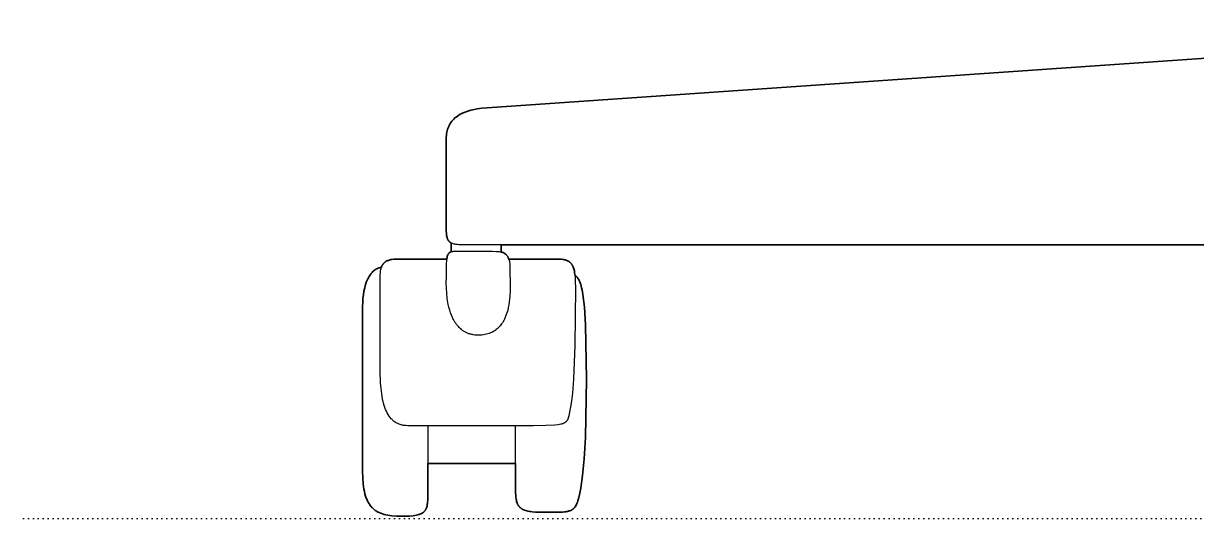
# Model space of a CAD drawing. Header units: millimetres. Extents: x 0 to 1842, y -1115 to 1018.
# Drawn here: x 1061.7 to 1322.5, y 0 to 110.1 of the extents above; entities that cross this region are included whole.
import ezdxf

# ---------------------------------------------------------------- set-up
doc = ezdxf.new("R2010")
doc.units = ezdxf.units.MM
doc.linetypes.add('Dots', pattern=[1, 0, -1])
doc.layers.add('Blocks', color=7, linetype='Continuous')
for name, color, linetype, lineweight, true_color in [('Blocks$Inner', 7, 'Continuous', 25, 0x007f00), ('Blocks$Outline', 7, 'Continuous', 35, 0xff3f3f), ('Groud', 7, 'Dots', 25, 0x243775)]:
    doc.layers.add(name, color=color, linetype=linetype, lineweight=lineweight, true_color=true_color)

# ---------------------------------------------------------------- blocks, each defined once
blk = doc.blocks.new('Oxford High Office Chair Side')
at = {"layer": 'Blocks$Inner'}
for points in [[(324.48, 60.88), (97.53, 60.88), (96.84, 60.9), (96.54, 60.92), (96.26, 60.96), (96.25, 60.96), (96.25, 60.96), (96.24, 60.96), (96.24, 60.96), (96.23, 60.96), (96.23, 60.96), (96.23, 60.96), (96.22, 60.96), (96.22, 60.96), (96.21, 60.96), (96.21, 60.96), (96.2, 60.96), (96.2, 60.96), (96.2, 60.96), (96.19, 60.96), (96.19, 60.96), (96.12, 60.98), (95.99, 61), (95.99, 61), (95.99, 61), (95.98, 61), (95.98, 61), (95.97, 61), (95.97, 61), (95.97, 61), (95.96, 61), (95.96, 61), (95.96, 61), (95.95, 61.01), (95.95, 61.01), (95.94, 61.01), (95.94, 61.01), (95.94, 61.01), (95.93, 61.01), (95.87, 61.02), (95.87, 61.02), (95.86, 61.02), (95.86, 61.02), (95.86, 61.02), (95.85, 61.03), (95.85, 61.03), (95.85, 61.03), (95.84, 61.03), (95.83, 61.03), (95.81, 61.04), (95.81, 61.04), (95.8, 61.04), (95.8, 61.04), (95.8, 61.04), (95.79, 61.04), (95.79, 61.04), (95.79, 61.04), (95.78, 61.04), (95.78, 61.04), (95.78, 61.04), (95.77, 61.04), (95.77, 61.05), (95.76, 61.05), (95.76, 61.05), (95.76, 61.05), (95.75, 61.05), (95.53, 61.11), (95.43, 61.15), (95.38, 61.16), (95.38, 61.17), (95.37, 61.17), (95.37, 61.17), (95.37, 61.17), (95.37, 61.17), (95.36, 61.17), (95.36, 61.17), (95.36, 61.17), (95.35, 61.17), (95.35, 61.18), (95.35, 61.18), (95.34, 61.18), (95.34, 61.18), (95.34, 61.18), (95.33, 61.18), (95.33, 61.18), (95.24, 61.22), (95.19, 61.24), (95.15, 61.26), (95.06, 61.31), (95.02, 61.33), (95.02, 61.34), (95.02, 61.34), (95.02, 61.34), (95.01, 61.34), (95.01, 61.34), (95.01, 61.34), (95.01, 61.34), (95, 61.35), (95, 61.35), (95, 61.35), (95, 61.35), (94.99, 61.35), (94.99, 61.35), (94.99, 61.36), (94.99, 61.36), (94.98, 61.36), (94.97, 61.37), (94.97, 61.37), (94.97, 61.37), (94.97, 61.37), (94.96, 61.37), (94.96, 61.37), (94.96, 61.37), (94.96, 61.38), (94.95, 61.38), (94.95, 61.38), (94.95, 61.38), (94.95, 61.38), (94.94, 61.38), (94.94, 61.39), (94.93, 61.39), (94.93, 61.39), (94.93, 61.4), (94.93, 61.4), (94.92, 61.4), (94.92, 61.4), (94.92, 61.4), (94.92, 61.4), (94.91, 61.4), (94.91, 61.41), (94.91, 61.41), (94.91, 61.41), (94.87, 61.44), (94.83, 61.46), (94.83, 61.46), (94.83, 61.47), (94.83, 61.47), (94.83, 61.47), (94.82, 61.48), (94.82, 61.48), (94.81, 61.48), (94.81, 61.48), (94.81, 61.48), (94.81, 61.49), (94.8, 61.49), (94.8, 61.49), (94.8, 61.49), (94.8, 61.49), (94.8, 61.49), (94.79, 61.5), (94.79, 61.5), (94.79, 61.5), (94.79, 61.5), (94.79, 61.5), (94.78, 61.51), (94.78, 61.51), (94.78, 61.51), (94.78, 61.51), (94.77, 61.51), (94.77, 61.51), (94.77, 61.52), (94.77, 61.52), (94.77, 61.52), (94.76, 61.52), (94.76, 61.52), (94.76, 61.53), (94.76, 61.53), (94.76, 61.53), (94.75, 61.53), (94.75, 61.53), (94.75, 61.53), (94.75, 61.54), (94.75, 61.54), (94.74, 61.54), (94.74, 61.54), (94.74, 61.54), (94.74, 61.55), (94.74, 61.55), (94.73, 61.55), (94.7, 61.58), (94.67, 61.61), (94.64, 61.64), (94.61, 61.67), (94.58, 61.71), (94.56, 61.74), (94.55, 61.74), (94.55, 61.74), (94.55, 61.75), (94.55, 61.75), (94.55, 61.75), (94.55, 61.75), (94.54, 61.76), (94.54, 61.76), (94.54, 61.76), (94.54, 61.76), (94.54, 61.76), (94.54, 61.77), (94.53, 61.77), (94.53, 61.77), (94.53, 61.77), (94.53, 61.77), (94.53, 61.78), (94.53, 61.78), (94.52, 61.78), (94.52, 61.78), (94.52, 61.79), (94.52, 61.79), (94.52, 61.79), (94.52, 61.79), (94.52, 61.79), (94.51, 61.8), (94.51, 61.8), (94.51, 61.8), (94.51, 61.8), (94.51, 61.81), (94.51, 61.81), (94.5, 61.81), (94.48, 61.85), (94.46, 61.88), (94.43, 61.92), (94.39, 62), (94.37, 62.04), (94.35, 62.08), (94.33, 62.12), (94.33, 62.12), (94.33, 62.12), (94.32, 62.13), (94.32, 62.13), (94.32, 62.13), (94.32, 62.13), (94.32, 62.14), (94.32, 62.14), (94.32, 62.14), (94.32, 62.15), (94.32, 62.15), (94.31, 62.15), (94.31, 62.15), (94.31, 62.16), (94.31, 62.16), (94.31, 62.16), (94.27, 62.25), (94.24, 62.34), (94.19, 62.53), (94.14, 62.73), (94.1, 62.94), (94.07, 63.17), (94.05, 63.41), (94.02, 63.94), (94.02, 66.64), (94.02, 84.48), (94.03, 84.86), (94.05, 85.23), (94.09, 85.58), (94.15, 85.93), (94.22, 86.27), (94.32, 86.6), (94.42, 86.92), (94.48, 87.07), (94.55, 87.23), (94.69, 87.52), (94.85, 87.81), (95.03, 88.09), (95.23, 88.35), (95.33, 88.48), (95.44, 88.61), (95.67, 88.85), (95.92, 89.09), (96.19, 89.31), (96.48, 89.52), (96.78, 89.72), (97.11, 89.91), (97.45, 90.09), (97.81, 90.26), (98.2, 90.42), (98.6, 90.56), (99.02, 90.7), (99.46, 90.82), (99.92, 90.93), (100.9, 91.12), (101.96, 91.26), (103.1, 91.35), (374.59, 110.12)], [(95.1, 59.34), (95.1, 61.3)], [(106.26, 59.27), (106.26, 60.88)], [(107.91, 57.72), (118.63, 57.72), (118.98, 57.72), (119.31, 57.7), (119.62, 57.68), (119.92, 57.64), (120.19, 57.59), (120.32, 57.56), (120.44, 57.52), (120.68, 57.45), (120.79, 57.41), (120.85, 57.39), (120.9, 57.36), (121, 57.32), (121.1, 57.27), (121.15, 57.24), (121.15, 57.24), (121.16, 57.24), (121.16, 57.23), (121.16, 57.23), (121.17, 57.23), (121.17, 57.23), (121.17, 57.23), (121.18, 57.22), (121.18, 57.22), (121.18, 57.22), (121.18, 57.22), (121.19, 57.22), (121.2, 57.21), (121.25, 57.18), (121.29, 57.15), (121.29, 57.15), (121.3, 57.15), (121.3, 57.15), (121.3, 57.15), (121.3, 57.14), (121.31, 57.14), (121.31, 57.14), (121.31, 57.14), (121.32, 57.14), (121.32, 57.14), (121.32, 57.13), (121.32, 57.13), (121.33, 57.13), (121.33, 57.13), (121.33, 57.13), (121.34, 57.12), (121.34, 57.12), (121.34, 57.12), (121.34, 57.12), (121.35, 57.12), (121.35, 57.11), (121.35, 57.11), (121.35, 57.11), (121.36, 57.11), (121.36, 57.11), (121.36, 57.11), (121.37, 57.1), (121.37, 57.1), (121.37, 57.1), (121.37, 57.1), (121.38, 57.1), (121.38, 57.09), (121.38, 57.09), (121.38, 57.09), (121.39, 57.09), (121.39, 57.09), (121.4, 57.08), (121.4, 57.08), (121.41, 57.07), (121.41, 57.07), (121.41, 57.07), (121.41, 57.07), (121.42, 57.07), (121.42, 57.06), (121.42, 57.06), (121.46, 57.03), (121.5, 57), (121.54, 56.96), (121.58, 56.93), (121.62, 56.89), (121.66, 56.86), (121.7, 56.82), (121.73, 56.78), (121.77, 56.75), (121.8, 56.71), (121.83, 56.67), (121.87, 56.62), (121.87, 56.62), (121.87, 56.62), (121.87, 56.62), (121.87, 56.61), (121.88, 56.61), (121.88, 56.61), (121.88, 56.61), (121.88, 56.6), (121.88, 56.6), (121.89, 56.6), (121.89, 56.6), (121.89, 56.59), (121.89, 56.59), (121.89, 56.59), (121.9, 56.59), (121.9, 56.58), (121.93, 56.54), (121.96, 56.5), (122.02, 56.41), (122.04, 56.36), (122.07, 56.31), (122.12, 56.22), (122.17, 56.12), (122.22, 56.02), (122.3, 55.8), (122.38, 55.57), (122.44, 55.32), (122.5, 55.06), (122.55, 54.79), (122.62, 54.2), (122.67, 53.54), (122.7, 52.83), (122.72, 51.21), (122.61, 38.46), (122.34, 30.99), (122.11, 27.92), (121.97, 26.67), (121.81, 25.64), (121.3, 22.85), (121.23, 22.6), (121.15, 22.37), (121.11, 22.26), (121.07, 22.16), (121.02, 22.06), (120.97, 21.97), (120.92, 21.88), (120.89, 21.83), (120.86, 21.79), (120.83, 21.75), (120.8, 21.71), (120.73, 21.63), (120.7, 21.59), (120.68, 21.57), (120.66, 21.56), (120.59, 21.49), (120.58, 21.48), (120.58, 21.48), (120.58, 21.48), (120.58, 21.48), (120.57, 21.48), (120.57, 21.47), (120.57, 21.47), (120.57, 21.47), (120.55, 21.45), (120.51, 21.42), (120.5, 21.42), (120.5, 21.42), (120.5, 21.41), (120.5, 21.41), (120.49, 21.41), (120.49, 21.41), (120.49, 21.41), (120.49, 21.4), (120.46, 21.39), (120.42, 21.36), (120.33, 21.3), (120.23, 21.24), (120.13, 21.19), (120.02, 21.14), (119.91, 21.09), (119.79, 21.05), (119.66, 21.01), (119.52, 20.97), (119.23, 20.9), (118.9, 20.85), (118.14, 20.76), (116.14, 20.67), (113.41, 20.65), (85.47, 20.65), (85.05, 20.66), (84.85, 20.68), (84.65, 20.7), (84.46, 20.73), (84.27, 20.77), (84.08, 20.81), (83.9, 20.86), (83.73, 20.91), (83.55, 20.97), (83.38, 21.04), (83.22, 21.12), (83.06, 21.2), (82.9, 21.28), (82.82, 21.33), (82.75, 21.38), (82.74, 21.38), (82.74, 21.38), (82.73, 21.39), (82.73, 21.39), (82.72, 21.39), (82.72, 21.4), (82.71, 21.4), (82.71, 21.4), (82.7, 21.41), (82.7, 21.41), (82.69, 21.41), (82.69, 21.41), (82.68, 21.42), (82.68, 21.42), (82.68, 21.42), (82.67, 21.43), (82.6, 21.48), (82.52, 21.53), (82.45, 21.58), (82.31, 21.69), (82.24, 21.75), (82.17, 21.81), (82.03, 21.94), (81.9, 22.07), (81.78, 22.2), (81.53, 22.49), (81.3, 22.8), (81.09, 23.14), (80.89, 23.5), (80.7, 23.88), (80.53, 24.29), (80.37, 24.72), (80.22, 25.17), (80.08, 25.64), (79.85, 26.64), (79.66, 27.74), (79.51, 28.91), (79.42, 30.17), (79.34, 32.91), (79.34, 54.01), (79.34, 54.31), (79.36, 54.6), (79.38, 54.87), (79.41, 55.13), (79.46, 55.37), (79.51, 55.59), (79.57, 55.8), (79.6, 55.9), (79.64, 56), (79.72, 56.18), (79.76, 56.27), (79.81, 56.35), (79.85, 56.43), (79.9, 56.51), (79.95, 56.58), (80.01, 56.65), (80.01, 56.66), (80.01, 56.66), (80.01, 56.66), (80.01, 56.66), (80.02, 56.66), (80.02, 56.67), (80.02, 56.67), (80.02, 56.67), (80.04, 56.69), (80.06, 56.72), (80.09, 56.75), (80.12, 56.79), (80.18, 56.85), (80.24, 56.91), (80.31, 56.97), (80.37, 57.02), (80.44, 57.07), (80.51, 57.12), (80.58, 57.17), (80.66, 57.21), (80.81, 57.29), (80.89, 57.33), (80.98, 57.37), (81.15, 57.43), (81.33, 57.49), (81.51, 57.54), (81.7, 57.58), (81.91, 57.61), (82.33, 57.67), (82.78, 57.7), (83.78, 57.72), (94.15, 57.72)], [(89.91, 20.65), (89.91, 5.52), (89.89, 4.18), (89.85, 3.6), (89.83, 3.34), (89.79, 3.09), (89.74, 2.85), (89.69, 2.62), (89.66, 2.52), (89.62, 2.41), (89.59, 2.31), (89.55, 2.21), (89.5, 2.12), (89.48, 2.07), (89.45, 2.03), (89.4, 1.94), (89.35, 1.86), (89.29, 1.77), (89.23, 1.69), (89.16, 1.62), (89.09, 1.55), (89.02, 1.48), (89, 1.46), (89, 1.46), (89, 1.45), (88.99, 1.45), (88.99, 1.45), (88.99, 1.45), (88.99, 1.44), (88.98, 1.44), (88.98, 1.44), (88.94, 1.41), (88.86, 1.34), (88.77, 1.28), (88.68, 1.22), (88.58, 1.16), (88.48, 1.11), (88.37, 1.06), (88.14, 0.96), (87.89, 0.88), (87.62, 0.8), (87.32, 0.74), (87, 0.68), (86.65, 0.63), (85.87, 0.56), (83.96, 0.5), (82.92, 0.52), (81.94, 0.59), (81.48, 0.65), (81.03, 0.72), (80.61, 0.8), (80.2, 0.9), (79.8, 1.02), (79.43, 1.16), (79.07, 1.32), (78.89, 1.4), (78.73, 1.49), (78.56, 1.59), (78.4, 1.69), (78.24, 1.8), (78.09, 1.91), (77.95, 2.03), (77.8, 2.15), (77.66, 2.28), (77.53, 2.42), (77.4, 2.56), (77.27, 2.71), (77.15, 2.86), (77.03, 3.02), (76.92, 3.19), (76.81, 3.36), (76.7, 3.54), (76.6, 3.73), (76.41, 4.13), (76.24, 4.55), (76.08, 5.01), (75.94, 5.49), (75.82, 6.01), (75.71, 6.55), (75.62, 7.14), (75.54, 7.75), (75.45, 9.09), (75.41, 10.57), (75.41, 47.13), (75.43, 48.06), (75.49, 48.94), (75.58, 49.78), (75.71, 50.58), (75.88, 51.33), (76.07, 52.04), (76.3, 52.69), (76.42, 53), (76.56, 53.29), (76.7, 53.57), (76.85, 53.83), (77, 54.08), (77.16, 54.31), (77.33, 54.53), (77.51, 54.74), (77.69, 54.92), (77.78, 55.01), (77.87, 55.09), (77.97, 55.17), (78.07, 55.25), (78.17, 55.32), (78.27, 55.39), (78.37, 55.45), (78.47, 55.51), (78.58, 55.56), (78.69, 55.61), (78.79, 55.65), (78.9, 55.69), (79.01, 55.73), (79.13, 55.76), (79.24, 55.79), (79.35, 55.81), (79.47, 55.83), (79.59, 55.84)], [(122.62, 54.22), (122.86, 53.97), (122.98, 53.83), (123.1, 53.69), (123.22, 53.53), (123.34, 53.35), (123.4, 53.26), (123.46, 53.15), (123.57, 52.93), (123.69, 52.68), (123.8, 52.4), (123.91, 52.08), (124.01, 51.72), (124.11, 51.32), (124.21, 50.88), (124.4, 49.84), (124.74, 47.04), (124.99, 43.12), (125.21, 30.97), (124.97, 18.04), (124.69, 13.3), (124.34, 9.58), (123.94, 6.75), (123.72, 5.64), (123.5, 4.71), (123.28, 3.95), (123.17, 3.63), (123.05, 3.35), (122.94, 3.1), (122.84, 2.88), (122.73, 2.7), (122.67, 2.62), (122.62, 2.54), (122.57, 2.48), (122.51, 2.41), (122.45, 2.35), (122.39, 2.29), (122.33, 2.23), (122.27, 2.17), (122.2, 2.12), (122.2, 2.12), (122.2, 2.12), (122.2, 2.12), (122.2, 2.11), (122.19, 2.11), (122.19, 2.11), (122.19, 2.11), (122.19, 2.11), (122.18, 2.1), (122.18, 2.1), (122.18, 2.1), (122.17, 2.1), (122.17, 2.09), (122.14, 2.07), (122.07, 2.02), (122, 1.98), (121.92, 1.93), (121.85, 1.89), (121.69, 1.81), (121.52, 1.74), (121.35, 1.68), (121.17, 1.63), (120.97, 1.58), (120.77, 1.54), (120.56, 1.5), (120.34, 1.47), (119.87, 1.43), (114.62, 1.43), (113.83, 1.44), (113.12, 1.49), (112.79, 1.53), (112.49, 1.57), (112.2, 1.63), (111.93, 1.69), (111.68, 1.76), (111.44, 1.84), (111.22, 1.94), (111.12, 1.98), (111.02, 2.04), (110.97, 2.06), (110.96, 2.06), (110.96, 2.07), (110.96, 2.07), (110.96, 2.07), (110.95, 2.07), (110.95, 2.07), (110.95, 2.08), (110.94, 2.08), (110.94, 2.08), (110.94, 2.08), (110.93, 2.08), (110.93, 2.08), (110.92, 2.09), (110.83, 2.15), (110.74, 2.21), (110.7, 2.24), (110.65, 2.27), (110.61, 2.3), (110.57, 2.33), (110.57, 2.34), (110.57, 2.34), (110.56, 2.34), (110.56, 2.34), (110.56, 2.34), (110.56, 2.35), (110.55, 2.35), (110.55, 2.35), (110.55, 2.35), (110.55, 2.35), (110.54, 2.36), (110.54, 2.36), (110.54, 2.36), (110.54, 2.36), (110.54, 2.37), (110.53, 2.37), (110.49, 2.4), (110.46, 2.44), (110.45, 2.44), (110.45, 2.44), (110.45, 2.44), (110.45, 2.44), (110.44, 2.45), (110.44, 2.45), (110.44, 2.45), (110.44, 2.45), (110.44, 2.46), (110.43, 2.46), (110.43, 2.46), (110.43, 2.46), (110.43, 2.46), (110.42, 2.47), (110.42, 2.47), (110.42, 2.47), (110.41, 2.48), (110.41, 2.48), (110.41, 2.48), (110.4, 2.49), (110.4, 2.49), (110.4, 2.49), (110.4, 2.49), (110.39, 2.5), (110.39, 2.5), (110.39, 2.5), (110.39, 2.5), (110.39, 2.51), (110.38, 2.51), (110.38, 2.51), (110.38, 2.51), (110.38, 2.51), (110.37, 2.52), (110.37, 2.52), (110.37, 2.52), (110.37, 2.52), (110.37, 2.53), (110.36, 2.53), (110.36, 2.53), (110.36, 2.53), (110.36, 2.53), (110.35, 2.54), (110.35, 2.54), (110.35, 2.54), (110.35, 2.54), (110.28, 2.62), (110.22, 2.7), (110.15, 2.78), (110.14, 2.8), (110.12, 2.82), (110.12, 2.82), (110.12, 2.83), (110.12, 2.83), (110.12, 2.83), (110.11, 2.84), (110.11, 2.84), (110.11, 2.85), (110.1, 2.85), (110.1, 2.85), (110.09, 2.86), (110.04, 2.95), (109.99, 3.04), (109.94, 3.13), (109.89, 3.23), (109.84, 3.32), (109.8, 3.42), (109.73, 3.64), (109.66, 3.86), (109.6, 4.09), (109.56, 4.34), (109.52, 4.6), (109.46, 5.16), (109.43, 5.78), (109.42, 6.45), (109.42, 20.65)], [(89.91, 12.21), (109.42, 12.21)]]:
    blk.add_lwpolyline(points, dxfattribs=at)
blk.add_lwpolyline([(94.1, 54.48), (94.1, 56.79), (94.11, 57.25), (94.14, 57.65), (94.16, 57.84), (94.18, 58.02), (94.21, 58.18), (94.24, 58.33), (94.28, 58.48), (94.33, 58.61), (94.38, 58.73), (94.41, 58.79), (94.45, 58.84), (94.48, 58.9), (94.51, 58.94), (94.55, 58.99), (94.59, 59.04), (94.63, 59.08), (94.63, 59.08), (94.64, 59.08), (94.64, 59.08), (94.64, 59.08), (94.64, 59.09), (94.64, 59.09), (94.64, 59.09), (94.64, 59.09), (94.65, 59.09), (94.65, 59.09), (94.65, 59.09), (94.65, 59.09), (94.65, 59.1), (94.65, 59.1), (94.65, 59.1), (94.65, 59.1), (94.68, 59.12), (94.7, 59.14), (94.72, 59.16), (94.73, 59.16), (94.73, 59.16), (94.73, 59.16), (94.73, 59.16), (94.74, 59.17), (94.74, 59.17), (94.74, 59.17), (94.74, 59.17), (94.74, 59.17), (94.74, 59.17), (94.74, 59.17), (94.75, 59.17), (94.75, 59.18), (94.77, 59.19), (94.8, 59.21), (94.82, 59.23), (94.85, 59.24), (94.85, 59.24), (94.85, 59.24), (94.85, 59.24), (94.86, 59.25), (94.86, 59.25), (94.86, 59.25), (94.86, 59.25), (94.86, 59.25), (94.88, 59.26), (94.93, 59.28), (94.96, 59.3), (94.99, 59.31), (94.99, 59.31), (95, 59.31), (95, 59.31), (95, 59.31), (95, 59.31), (95, 59.32), (95, 59.32), (95.01, 59.32), (95.01, 59.32), (95.01, 59.32), (95.01, 59.32), (95.01, 59.32), (95.02, 59.32), (95.02, 59.32), (95.02, 59.32), (95.05, 59.33), (95.12, 59.36), (95.18, 59.38), (95.25, 59.39), (95.33, 59.41), (95.4, 59.42), (95.48, 59.43), (95.56, 59.44), (95.73, 59.45), (95.92, 59.46), (104.32, 59.46), (105.21, 59.43), (105.61, 59.4), (105.8, 59.37), (105.98, 59.34), (106.16, 59.3), (106.33, 59.25), (106.41, 59.23), (106.49, 59.2), (106.57, 59.17), (106.57, 59.17), (106.57, 59.17), (106.57, 59.17), (106.58, 59.17), (106.58, 59.17), (106.58, 59.17), (106.58, 59.17), (106.58, 59.17), (106.59, 59.16), (106.59, 59.16), (106.59, 59.16), (106.59, 59.16), (106.6, 59.16), (106.6, 59.16), (106.6, 59.16), (106.6, 59.16), (106.64, 59.14), (106.79, 59.07), (106.83, 59.06), (106.86, 59.04), (106.93, 59), (107.06, 58.91), (107.1, 58.89), (107.13, 58.87), (107.19, 58.82), (107.25, 58.77), (107.31, 58.71), (107.37, 58.66), (107.42, 58.6), (107.47, 58.53), (107.52, 58.47), (107.57, 58.4), (107.62, 58.33), (107.67, 58.26), (107.71, 58.18), (107.75, 58.1), (107.79, 58.02), (107.87, 57.84), (107.93, 57.66), (107.99, 57.46), (108.04, 57.24), (108.08, 57.01), (108.12, 56.76), (108.17, 56.22), (108.18, 55.62), (108.26, 51.86), (108.24, 50.67), (108.17, 49.43), (108.03, 48.17), (107.93, 47.54), (107.81, 46.92), (107.67, 46.31), (107.49, 45.72), (107.29, 45.14), (107.06, 44.58), (106.93, 44.31), (106.79, 44.04), (106.65, 43.79), (106.5, 43.54), (106.33, 43.3), (106.16, 43.06), (105.98, 42.84), (105.78, 42.62), (105.58, 42.42), (105.37, 42.22), (105.14, 42.04), (104.91, 41.86), (104.66, 41.7), (104.4, 41.55), (104.14, 41.41), (103.85, 41.28), (103.56, 41.17), (103.25, 41.07), (102.93, 40.98), (102.6, 40.91), (102.26, 40.86), (101.9, 40.82), (101.53, 40.79), (101.14, 40.78), (100.75, 40.79), (100.38, 40.82), (100.02, 40.87), (99.85, 40.9), (99.68, 40.94), (99.51, 40.98), (99.34, 41.02), (99.18, 41.07), (99.02, 41.12), (98.87, 41.18), (98.72, 41.24), (98.43, 41.37), (98.28, 41.44), (98.14, 41.52), (98.01, 41.6), (97.87, 41.68), (97.74, 41.77), (97.62, 41.86), (97.49, 41.95), (97.37, 42.05), (97.14, 42.25), (96.91, 42.46), (96.7, 42.69), (96.5, 42.92), (96.3, 43.17), (96.12, 43.42), (95.95, 43.69), (95.78, 43.96), (95.63, 44.24), (95.49, 44.53), (95.22, 45.12), (94.99, 45.73), (94.79, 46.36), (94.62, 46.99), (94.47, 47.63), (94.25, 48.91), (94.11, 50.15), (94.04, 51.31), (94.02, 52.34), (94.06, 53.89)], close=True, dxfattribs=at)
at = {"layer": 'Blocks$Outline'}
for points in [[(95.1, 61.29), (95.06, 61.31), (95.02, 61.33), (95.02, 61.34), (95.02, 61.34), (95.02, 61.34), (95.01, 61.34), (95.01, 61.34), (95.01, 61.34), (95.01, 61.34), (95, 61.35), (95, 61.35), (95, 61.35), (95, 61.35), (94.99, 61.35), (94.99, 61.35), (94.99, 61.36), (94.99, 61.36), (94.98, 61.36), (94.97, 61.37), (94.97, 61.37), (94.97, 61.37), (94.97, 61.37), (94.96, 61.37), (94.96, 61.37), (94.96, 61.37), (94.96, 61.38), (94.95, 61.38), (94.95, 61.38), (94.95, 61.38), (94.95, 61.38), (94.94, 61.38), (94.94, 61.39), (94.93, 61.39), (94.93, 61.39), (94.93, 61.4), (94.93, 61.4), (94.92, 61.4), (94.92, 61.4), (94.92, 61.4), (94.92, 61.4), (94.91, 61.4), (94.91, 61.41), (94.91, 61.41), (94.91, 61.41), (94.87, 61.44), (94.83, 61.46), (94.83, 61.46), (94.83, 61.47), (94.83, 61.47), (94.83, 61.47), (94.82, 61.48), (94.82, 61.48), (94.81, 61.48), (94.81, 61.48), (94.81, 61.48), (94.81, 61.49), (94.8, 61.49), (94.8, 61.49), (94.8, 61.49), (94.8, 61.49), (94.8, 61.49), (94.79, 61.5), (94.79, 61.5), (94.79, 61.5), (94.79, 61.5), (94.79, 61.5), (94.78, 61.51), (94.78, 61.51), (94.78, 61.51), (94.78, 61.51), (94.77, 61.51), (94.77, 61.51), (94.77, 61.52), (94.77, 61.52), (94.77, 61.52), (94.76, 61.52), (94.76, 61.52), (94.76, 61.53), (94.76, 61.53), (94.76, 61.53), (94.75, 61.53), (94.75, 61.53), (94.75, 61.53), (94.75, 61.54), (94.75, 61.54), (94.74, 61.54), (94.74, 61.54), (94.74, 61.54), (94.74, 61.55), (94.74, 61.55), (94.73, 61.55), (94.7, 61.58), (94.67, 61.61), (94.64, 61.64), (94.61, 61.67), (94.58, 61.71), (94.56, 61.74), (94.55, 61.74), (94.55, 61.74), (94.55, 61.75), (94.55, 61.75), (94.55, 61.75), (94.55, 61.75), (94.54, 61.76), (94.54, 61.76), (94.54, 61.76), (94.54, 61.76), (94.54, 61.76), (94.54, 61.77), (94.53, 61.77), (94.53, 61.77), (94.53, 61.77), (94.53, 61.77), (94.53, 61.78), (94.53, 61.78), (94.52, 61.78), (94.52, 61.78), (94.52, 61.79), (94.52, 61.79), (94.52, 61.79), (94.52, 61.79), (94.52, 61.79), (94.51, 61.8), (94.51, 61.8), (94.51, 61.8), (94.51, 61.8), (94.51, 61.81), (94.51, 61.81), (94.5, 61.81), (94.48, 61.85), (94.46, 61.88), (94.43, 61.92), (94.39, 62), (94.37, 62.04), (94.35, 62.08), (94.33, 62.12), (94.33, 62.12), (94.33, 62.12), (94.32, 62.13), (94.32, 62.13), (94.32, 62.13), (94.32, 62.13), (94.32, 62.14), (94.32, 62.14), (94.32, 62.14), (94.32, 62.15), (94.32, 62.15), (94.31, 62.15), (94.31, 62.15), (94.31, 62.16), (94.31, 62.16), (94.31, 62.16), (94.27, 62.25), (94.24, 62.34), (94.19, 62.53), (94.14, 62.73), (94.1, 62.94), (94.07, 63.17), (94.05, 63.41), (94.02, 63.94), (94.02, 66.64), (94.02, 84.48), (94.03, 84.86), (94.05, 85.23), (94.09, 85.58), (94.15, 85.93), (94.22, 86.27), (94.32, 86.6), (94.42, 86.92), (94.48, 87.07), (94.55, 87.23), (94.69, 87.52), (94.85, 87.81), (95.03, 88.09), (95.23, 88.35), (95.33, 88.48), (95.44, 88.61), (95.67, 88.85), (95.92, 89.09), (96.19, 89.31), (96.48, 89.52), (96.78, 89.72), (97.11, 89.91), (97.45, 90.09), (97.81, 90.26), (98.2, 90.42), (98.6, 90.56), (99.02, 90.7), (99.46, 90.82), (99.92, 90.93), (100.9, 91.12), (101.96, 91.26), (103.1, 91.35), (374.59, 110.12)], [(95.1, 59.35), (95.1, 61.29)], [(310.51, 60.88), (106.26, 60.88)], [(106.26, 60.88), (106.26, 59.27)], [(79.58, 55.84), (79.6, 55.9), (79.64, 56), (79.72, 56.18), (79.76, 56.27), (79.81, 56.35), (79.85, 56.43), (79.9, 56.51), (79.95, 56.58), (80.01, 56.65), (80.01, 56.66), (80.01, 56.66), (80.01, 56.66), (80.01, 56.66), (80.02, 56.66), (80.02, 56.67), (80.02, 56.67), (80.02, 56.67), (80.04, 56.69), (80.06, 56.72), (80.09, 56.75), (80.12, 56.79), (80.18, 56.85), (80.24, 56.91), (80.31, 56.97), (80.37, 57.02), (80.44, 57.07), (80.51, 57.12), (80.58, 57.17), (80.66, 57.21), (80.81, 57.29), (80.89, 57.33), (80.98, 57.37), (81.15, 57.43), (81.33, 57.49), (81.51, 57.54), (81.7, 57.58), (81.91, 57.61), (82.33, 57.67), (82.78, 57.7), (83.78, 57.72), (94.14, 57.72)], [(94.14, 57.72), (94.16, 57.84), (94.18, 58.02), (94.21, 58.18), (94.24, 58.33), (94.28, 58.48), (94.33, 58.61), (94.38, 58.73), (94.41, 58.79), (94.45, 58.84), (94.48, 58.9), (94.51, 58.94), (94.55, 58.99), (94.59, 59.04), (94.63, 59.08), (94.63, 59.08), (94.64, 59.08), (94.64, 59.08), (94.64, 59.08), (94.64, 59.09), (94.64, 59.09), (94.64, 59.09), (94.64, 59.09), (94.65, 59.09), (94.65, 59.09), (94.65, 59.09), (94.65, 59.09), (94.65, 59.1), (94.65, 59.1), (94.65, 59.1), (94.65, 59.1), (94.68, 59.12), (94.7, 59.14), (94.72, 59.16), (94.73, 59.16), (94.73, 59.16), (94.73, 59.16), (94.73, 59.16), (94.74, 59.17), (94.74, 59.17), (94.74, 59.17), (94.74, 59.17), (94.74, 59.17), (94.74, 59.17), (94.74, 59.17), (94.75, 59.17), (94.75, 59.18), (94.77, 59.19), (94.8, 59.21), (94.82, 59.23), (94.85, 59.24), (94.85, 59.24), (94.85, 59.24), (94.85, 59.24), (94.86, 59.25), (94.86, 59.25), (94.86, 59.25), (94.86, 59.25), (94.86, 59.25), (94.88, 59.26), (94.93, 59.28), (94.96, 59.3), (94.99, 59.31), (94.99, 59.31), (95, 59.31), (95, 59.31), (95, 59.31), (95, 59.31), (95, 59.32), (95, 59.32), (95.01, 59.32), (95.01, 59.32), (95.01, 59.32), (95.01, 59.32), (95.01, 59.32), (95.02, 59.32), (95.02, 59.32), (95.02, 59.32), (95.05, 59.33), (95.1, 59.35)], [(106.26, 59.27), (106.33, 59.25), (106.41, 59.23), (106.49, 59.2), (106.57, 59.17), (106.57, 59.17), (106.57, 59.17), (106.57, 59.17), (106.58, 59.17), (106.58, 59.17), (106.58, 59.17), (106.58, 59.17), (106.58, 59.17), (106.59, 59.16), (106.59, 59.16), (106.59, 59.16), (106.59, 59.16), (106.6, 59.16), (106.6, 59.16), (106.6, 59.16), (106.6, 59.16), (106.64, 59.14), (106.79, 59.07), (106.83, 59.06), (106.86, 59.04), (106.93, 59), (107.06, 58.91), (107.1, 58.89), (107.13, 58.87), (107.19, 58.82), (107.25, 58.77), (107.31, 58.71), (107.37, 58.66), (107.42, 58.6), (107.47, 58.53), (107.52, 58.47), (107.57, 58.4), (107.62, 58.33), (107.67, 58.26), (107.71, 58.18), (107.75, 58.1), (107.79, 58.02), (107.87, 57.84), (107.91, 57.72)], [(107.91, 57.72), (118.63, 57.72), (118.98, 57.72), (119.31, 57.7), (119.62, 57.68), (119.92, 57.64), (120.19, 57.59), (120.32, 57.56), (120.44, 57.52), (120.68, 57.45), (120.79, 57.41), (120.85, 57.39), (120.9, 57.36), (121, 57.32), (121.1, 57.27), (121.15, 57.24), (121.15, 57.24), (121.16, 57.24), (121.16, 57.23), (121.16, 57.23), (121.17, 57.23), (121.17, 57.23), (121.17, 57.23), (121.18, 57.22), (121.18, 57.22), (121.18, 57.22), (121.18, 57.22), (121.19, 57.22), (121.2, 57.21), (121.25, 57.18), (121.29, 57.15), (121.29, 57.15), (121.3, 57.15), (121.3, 57.15), (121.3, 57.15), (121.3, 57.14), (121.31, 57.14), (121.31, 57.14), (121.31, 57.14), (121.32, 57.14), (121.32, 57.14), (121.32, 57.13), (121.32, 57.13), (121.33, 57.13), (121.33, 57.13), (121.33, 57.13), (121.34, 57.12), (121.34, 57.12), (121.34, 57.12), (121.34, 57.12), (121.35, 57.12), (121.35, 57.11), (121.35, 57.11), (121.35, 57.11), (121.36, 57.11), (121.36, 57.11), (121.36, 57.11), (121.37, 57.1), (121.37, 57.1), (121.37, 57.1), (121.37, 57.1), (121.38, 57.1), (121.38, 57.09), (121.38, 57.09), (121.38, 57.09), (121.39, 57.09), (121.39, 57.09), (121.4, 57.08), (121.4, 57.08), (121.41, 57.07), (121.41, 57.07), (121.41, 57.07), (121.41, 57.07), (121.42, 57.07), (121.42, 57.06), (121.42, 57.06), (121.46, 57.03), (121.5, 57), (121.54, 56.96), (121.58, 56.93), (121.62, 56.89), (121.66, 56.86), (121.7, 56.82), (121.73, 56.78), (121.77, 56.75), (121.8, 56.71), (121.83, 56.67), (121.87, 56.62), (121.87, 56.62), (121.87, 56.62), (121.87, 56.62), (121.87, 56.61), (121.88, 56.61), (121.88, 56.61), (121.88, 56.61), (121.88, 56.6), (121.88, 56.6), (121.89, 56.6), (121.89, 56.6), (121.89, 56.59), (121.89, 56.59), (121.89, 56.59), (121.9, 56.59), (121.9, 56.58), (121.93, 56.54), (121.96, 56.5), (122.02, 56.41), (122.04, 56.36), (122.07, 56.31), (122.12, 56.22), (122.17, 56.12), (122.22, 56.02), (122.3, 55.8), (122.38, 55.57), (122.44, 55.32), (122.5, 55.06), (122.55, 54.79), (122.62, 54.22)], [(89.91, 12.21), (89.91, 5.52), (89.89, 4.18), (89.85, 3.6), (89.83, 3.34), (89.79, 3.09), (89.74, 2.85), (89.69, 2.62), (89.66, 2.52), (89.62, 2.41), (89.59, 2.31), (89.55, 2.21), (89.5, 2.12), (89.48, 2.07), (89.45, 2.03), (89.4, 1.94), (89.35, 1.86), (89.29, 1.77), (89.23, 1.69), (89.16, 1.62), (89.09, 1.55), (89.02, 1.48), (89, 1.46), (89, 1.46), (89, 1.45), (88.99, 1.45), (88.99, 1.45), (88.99, 1.45), (88.99, 1.44), (88.98, 1.44), (88.98, 1.44), (88.94, 1.41), (88.86, 1.34), (88.77, 1.28), (88.68, 1.22), (88.58, 1.16), (88.48, 1.11), (88.37, 1.06), (88.14, 0.96), (87.89, 0.88), (87.62, 0.8), (87.32, 0.74), (87, 0.68), (86.65, 0.63), (85.87, 0.56), (83.96, 0.5), (82.92, 0.52), (81.94, 0.59), (81.48, 0.65), (81.03, 0.72), (80.61, 0.8), (80.2, 0.9), (79.8, 1.02), (79.43, 1.16), (79.07, 1.32), (78.89, 1.4), (78.73, 1.49), (78.56, 1.59), (78.4, 1.69), (78.24, 1.8), (78.09, 1.91), (77.95, 2.03), (77.8, 2.15), (77.66, 2.28), (77.53, 2.42), (77.4, 2.56), (77.27, 2.71), (77.15, 2.86), (77.03, 3.02), (76.92, 3.19), (76.81, 3.36), (76.7, 3.54), (76.6, 3.73), (76.41, 4.13), (76.24, 4.55), (76.08, 5.01), (75.94, 5.49), (75.82, 6.01), (75.71, 6.55), (75.62, 7.14), (75.54, 7.75), (75.45, 9.09), (75.41, 10.57), (75.41, 47.13), (75.43, 48.06), (75.49, 48.94), (75.58, 49.78), (75.71, 50.58), (75.88, 51.33), (76.07, 52.04), (76.3, 52.69), (76.42, 53), (76.56, 53.29), (76.7, 53.57), (76.85, 53.83), (77, 54.08), (77.16, 54.31), (77.33, 54.53), (77.51, 54.74), (77.69, 54.92), (77.78, 55.01), (77.87, 55.09), (77.97, 55.17), (78.07, 55.25), (78.17, 55.32), (78.27, 55.39), (78.37, 55.45), (78.47, 55.51), (78.58, 55.56), (78.69, 55.61), (78.79, 55.65), (78.9, 55.69), (79.01, 55.73), (79.13, 55.76), (79.24, 55.79), (79.35, 55.81), (79.47, 55.83), (79.58, 55.84)], [(122.62, 54.22), (122.86, 53.97), (122.98, 53.83), (123.1, 53.69), (123.22, 53.53), (123.34, 53.35), (123.4, 53.26), (123.46, 53.15), (123.57, 52.93), (123.69, 52.68), (123.8, 52.4), (123.91, 52.08), (124.01, 51.72), (124.11, 51.32), (124.21, 50.88), (124.4, 49.84), (124.74, 47.04), (124.99, 43.12), (125.21, 30.97), (124.97, 18.04), (124.69, 13.3), (124.34, 9.58), (123.94, 6.75), (123.72, 5.64), (123.5, 4.71), (123.28, 3.95), (123.17, 3.63), (123.05, 3.35), (122.94, 3.1), (122.84, 2.88), (122.73, 2.7), (122.67, 2.62), (122.62, 2.54), (122.57, 2.48), (122.51, 2.41), (122.45, 2.35), (122.39, 2.29), (122.33, 2.23), (122.27, 2.17), (122.2, 2.12), (122.2, 2.12), (122.2, 2.12), (122.2, 2.12), (122.2, 2.11), (122.19, 2.11), (122.19, 2.11), (122.19, 2.11), (122.19, 2.11), (122.18, 2.1), (122.18, 2.1), (122.18, 2.1), (122.17, 2.1), (122.17, 2.09), (122.14, 2.07), (122.07, 2.02), (122, 1.98), (121.92, 1.93), (121.85, 1.89), (121.69, 1.81), (121.52, 1.74), (121.35, 1.68), (121.17, 1.63), (120.97, 1.58), (120.77, 1.54), (120.56, 1.5), (120.34, 1.47), (119.87, 1.43), (114.62, 1.43), (113.83, 1.44), (113.12, 1.49), (112.79, 1.53), (112.49, 1.57), (112.2, 1.63), (111.93, 1.69), (111.68, 1.76), (111.44, 1.84), (111.22, 1.94), (111.12, 1.98), (111.02, 2.04), (110.97, 2.06), (110.96, 2.06), (110.96, 2.07), (110.96, 2.07), (110.96, 2.07), (110.95, 2.07), (110.95, 2.07), (110.95, 2.08), (110.94, 2.08), (110.94, 2.08), (110.94, 2.08), (110.93, 2.08), (110.93, 2.08), (110.92, 2.09), (110.83, 2.15), (110.74, 2.21), (110.7, 2.24), (110.65, 2.27), (110.61, 2.3), (110.57, 2.33), (110.57, 2.34), (110.57, 2.34), (110.56, 2.34), (110.56, 2.34), (110.56, 2.34), (110.56, 2.35), (110.55, 2.35), (110.55, 2.35), (110.55, 2.35), (110.55, 2.35), (110.54, 2.36), (110.54, 2.36), (110.54, 2.36), (110.54, 2.36), (110.54, 2.37), (110.53, 2.37), (110.49, 2.4), (110.46, 2.44), (110.45, 2.44), (110.45, 2.44), (110.45, 2.44), (110.45, 2.44), (110.44, 2.45), (110.44, 2.45), (110.44, 2.45), (110.44, 2.45), (110.44, 2.46), (110.43, 2.46), (110.43, 2.46), (110.43, 2.46), (110.43, 2.46), (110.42, 2.47), (110.42, 2.47), (110.42, 2.47), (110.41, 2.48), (110.41, 2.48), (110.41, 2.48), (110.4, 2.49), (110.4, 2.49), (110.4, 2.49), (110.4, 2.49), (110.39, 2.5), (110.39, 2.5), (110.39, 2.5), (110.39, 2.5), (110.39, 2.51), (110.38, 2.51), (110.38, 2.51), (110.38, 2.51), (110.38, 2.51), (110.37, 2.52), (110.37, 2.52), (110.37, 2.52), (110.37, 2.52), (110.37, 2.53), (110.36, 2.53), (110.36, 2.53), (110.36, 2.53), (110.36, 2.53), (110.35, 2.54), (110.35, 2.54), (110.35, 2.54), (110.35, 2.54), (110.28, 2.62), (110.22, 2.7), (110.15, 2.78), (110.14, 2.8), (110.12, 2.82), (110.12, 2.82), (110.12, 2.83), (110.12, 2.83), (110.12, 2.83), (110.11, 2.84), (110.11, 2.84), (110.11, 2.85), (110.1, 2.85), (110.1, 2.85), (110.09, 2.86), (110.04, 2.95), (109.99, 3.04), (109.94, 3.13), (109.89, 3.23), (109.84, 3.32), (109.8, 3.42), (109.73, 3.64), (109.66, 3.86), (109.6, 4.09), (109.56, 4.34), (109.52, 4.6), (109.46, 5.16), (109.43, 5.78), (109.42, 6.45), (109.42, 12.21)], [(109.42, 12.21), (89.91, 12.21)]]:
    blk.add_lwpolyline(points, dxfattribs=at)

msp = doc.modelspace()

# ---------------------------------------------------------------- linework, layer by layer
at = {"layer": 'Groud'}
msp.add_lwpolyline([(1061.69, 0), (1841.94, 0)], dxfattribs=at)

# ---------------------------------------------------------------- block references
at = {"layer": 'Blocks'}
msp.add_blockref('Oxford High Office Chair Side', (1061.69, 0), dxfattribs=at)

doc.saveas('drawing.dxf')
